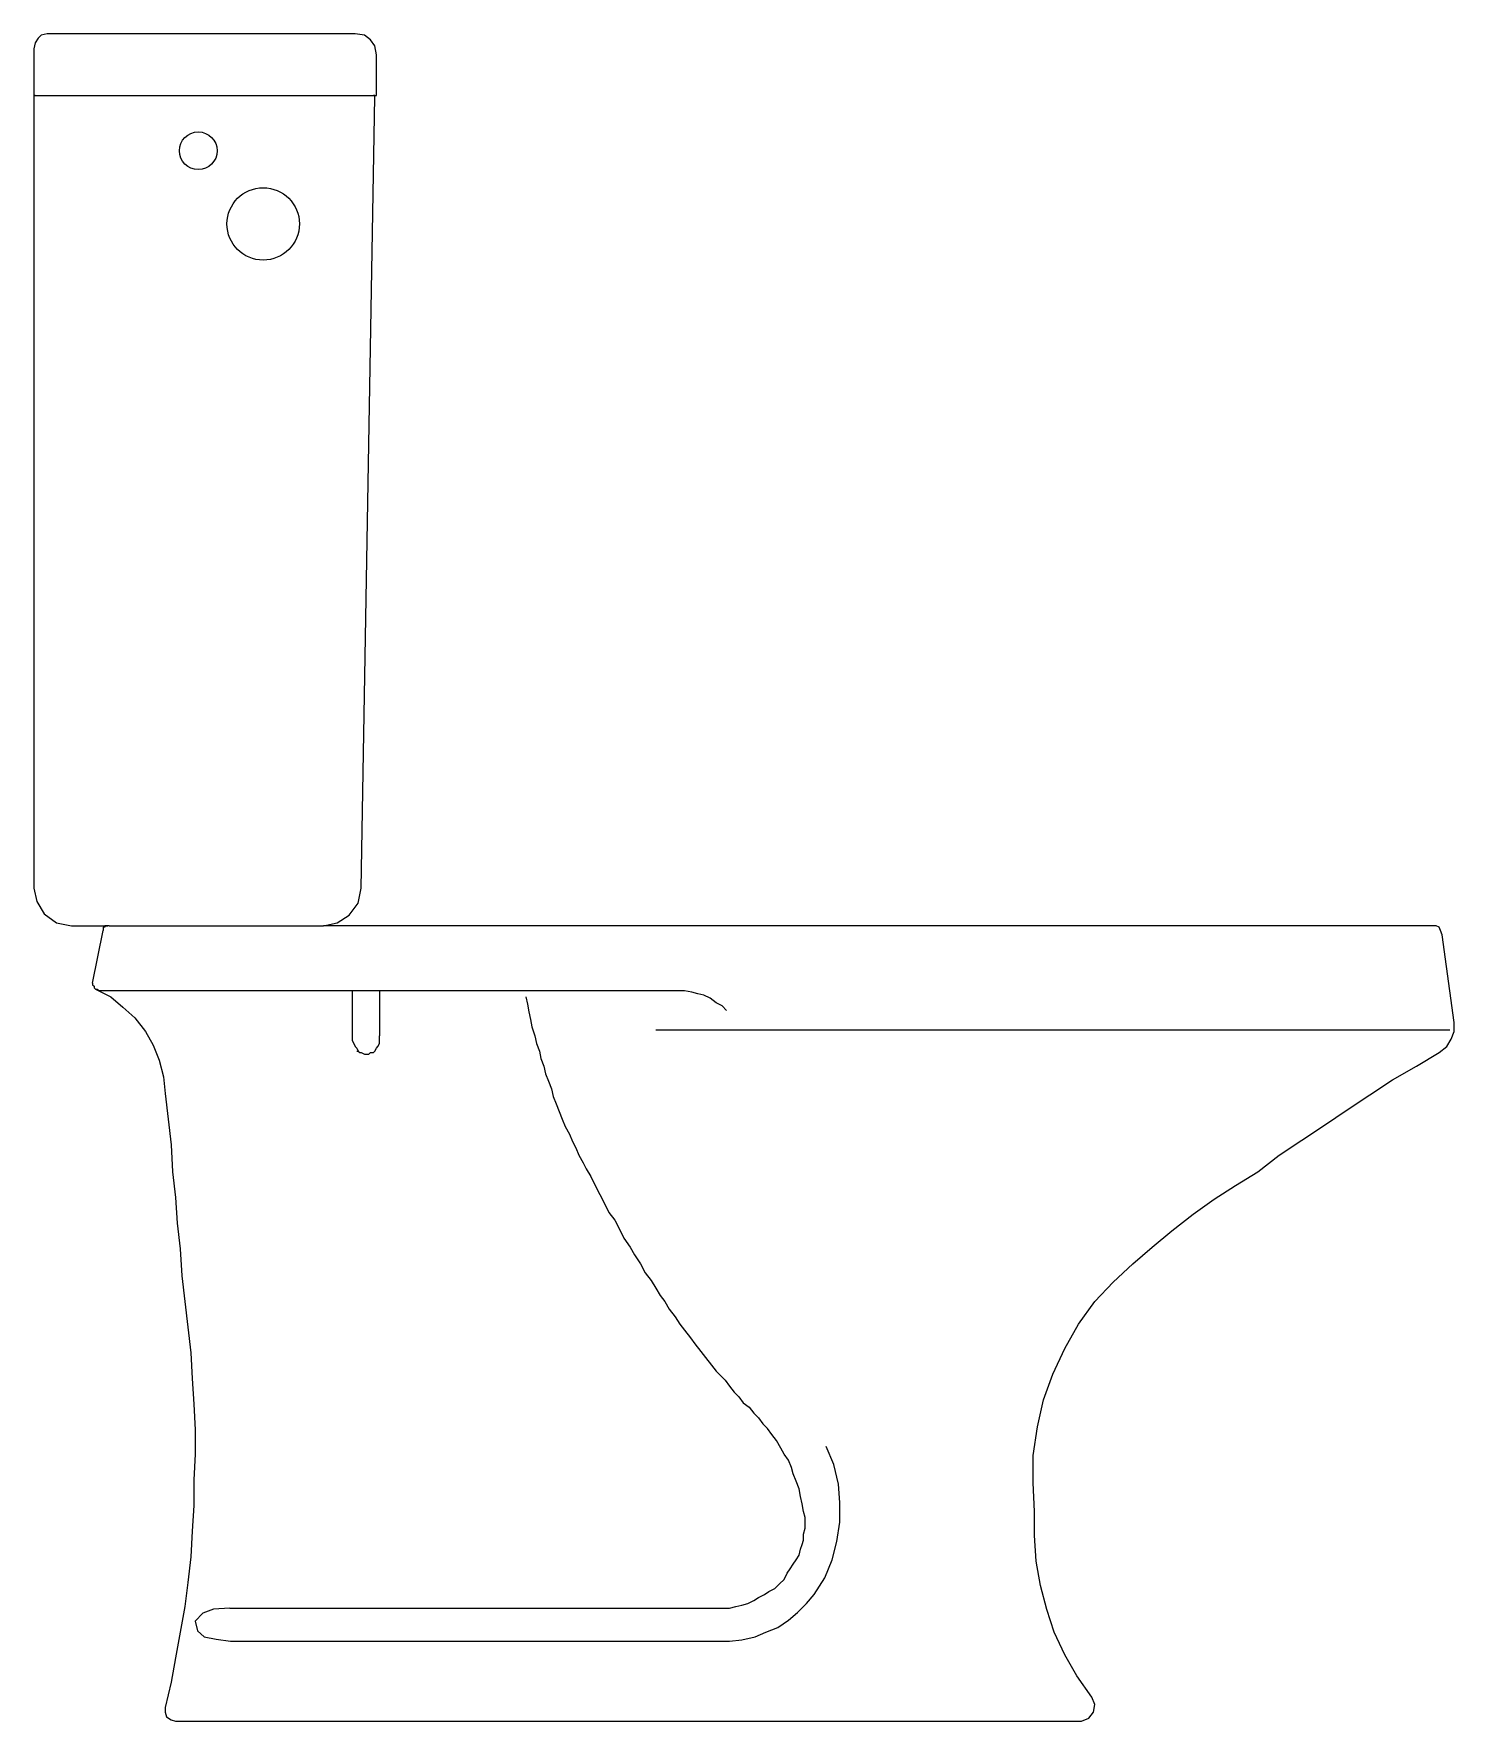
# Model space of a CAD drawing. Extents: x 42.989 to 43.662, y 21.39 to 22.191.
import ezdxf

# ---------------------------------------------------------------- set-up
doc = ezdxf.new("R2010")
doc.units = 0
doc.layers.get('0').update_dxf_attribs({"linetype": 'CONTINUOUS'})

msp = doc.modelspace()

# ---------------------------------------------------------------- linework, layer by layer
at = {"color": 0}
for p, q in [((42.98931, 22.18645), (42.98859, 22.18359)), ((42.99074, 22.1886), (42.98931, 22.18645)), ((42.99217, 22.19003), (42.99074, 22.1886)), ((42.99503, 22.19075), (42.99217, 22.19003)), ((42.99503, 22.19075), (42.99503, 22.19075)), ((43.14106, 22.19075), (42.99503, 22.19075)), ((43.14536, 22.19003), (43.14106, 22.19075)), ((43.14822, 22.18788), (43.14536, 22.19003)), ((43.15037, 22.18502), (43.14822, 22.18788)), ((43.15109, 22.18073), (43.15037, 22.18502)), ((42.98859, 22.18359), (42.98859, 22.16211)), ((43.15109, 22.18073), (43.15109, 22.18073)), ((43.15109, 22.16211), (43.15109, 22.18073)), ((42.98859, 22.16211), (42.98859, 22.1614)), ((42.98859, 22.16211), (42.98859, 22.16211)), ((42.98859, 22.16211), (42.98859, 22.16211)), ((42.98859, 22.1614), (42.98859, 22.16068)), ((42.98859, 22.1614), (42.98859, 22.1614)), ((42.98931, 22.1614), (42.98859, 22.1614)), ((42.98859, 22.1614), (42.98931, 22.1614)), ((42.98859, 22.1614), (42.98859, 22.1614)), ((42.98859, 22.1614), (42.98859, 22.1614)), ((42.98859, 22.16068), (42.98859, 22.15997)), ((42.98859, 22.16068), (42.98859, 22.16068)), ((42.98931, 22.1614), (42.98931, 22.1614)), ((42.98931, 22.1614), (43.14965, 22.1614)), ((43.14393, 21.78559), (43.15037, 22.16068)), ((43.14965, 22.1614), (43.15037, 22.1614)), ((43.14965, 22.1614), (43.14965, 22.1614)), ((43.15037, 22.1614), (43.14965, 22.1614)), ((43.15037, 22.1614), (43.15109, 22.1614)), ((43.15037, 22.1614), (43.15037, 22.1614)), ((43.15037, 22.1614), (43.15037, 22.1614)), ((43.15037, 22.16068), (43.15037, 22.1614)), ((43.15037, 22.16068), (43.15037, 22.16068)), ((43.15037, 22.16068), (43.15037, 22.16068)), ((43.15109, 22.1614), (43.15109, 22.16211)), ((43.15109, 22.1614), (43.15109, 22.1614)), ((43.15109, 22.1614), (43.15109, 22.1614)), ((42.98859, 22.15997), (42.98859, 21.78559)), ((42.98859, 21.78559), (42.99002, 21.77914)), ((42.98859, 21.78559), (42.98859, 21.78559)), ((43.1425, 21.77843), (43.14393, 21.78559)), ((42.99002, 21.77914), (42.9936, 21.77342)), ((43.1382, 21.7727), (43.1425, 21.77843)), ((42.9936, 21.77342), (42.99933, 21.76912)), ((42.99933, 21.76912), (43.00649, 21.76769)), ((43.12603, 21.76769), (43.13247, 21.76912)), ((43.13247, 21.76912), (43.1382, 21.7727)), ((43.00649, 21.76769), (43.02367, 21.76769)), ((43.01651, 21.74049), (43.02152, 21.76554)), ((43.02152, 21.76697), (43.02152, 21.76626)), ((43.02152, 21.76697), (43.02152, 21.76697)), ((43.02224, 21.76697), (43.02152, 21.76697)), ((43.02152, 21.76626), (43.02152, 21.76554)), ((43.02152, 21.76626), (43.02152, 21.76626)), ((43.02152, 21.76626), (43.02152, 21.76626)), ((43.02224, 21.76769), (43.02224, 21.76697)), ((43.02224, 21.76769), (43.02224, 21.76769)), ((43.02295, 21.76769), (43.02224, 21.76769)), ((43.02295, 21.76769), (43.02295, 21.76769)), ((43.02295, 21.76769), (43.02295, 21.76769)), ((43.02367, 21.76769), (43.02295, 21.76769)), ((43.02367, 21.76769), (43.02367, 21.76769)), ((43.02438, 21.76769), (43.02367, 21.76769)), ((43.02438, 21.76769), (43.12603, 21.76769)), ((43.02438, 21.76769), (43.02438, 21.76769)), ((43.12603, 21.76769), (43.12603, 21.76769)), ((43.14321, 21.76769), (43.12603, 21.76769)), ((43.65145, 21.76769), (43.14321, 21.76769)), ((43.6536, 21.76769), (43.65145, 21.76769)), ((43.65503, 21.76697), (43.6536, 21.76769)), ((43.65575, 21.76554), (43.65503, 21.76697)), ((43.65646, 21.7634), (43.65575, 21.76554)), ((43.65646, 21.7634), (43.65646, 21.7634)), ((43.66219, 21.72188), (43.65646, 21.7634)), ((43.01651, 21.74049), (43.01651, 21.73977)), ((43.01651, 21.74049), (43.01651, 21.74049)), ((43.01651, 21.74049), (43.01651, 21.74049)), ((43.01651, 21.73977), (43.01722, 21.73906)), ((43.01651, 21.73977), (43.01651, 21.73977)), ((43.01722, 21.73906), (43.01722, 21.73834)), ((43.01722, 21.73906), (43.01722, 21.73906)), ((43.01722, 21.73834), (43.01794, 21.73763)), ((43.01722, 21.73834), (43.01722, 21.73834)), ((43.01722, 21.73834), (43.01722, 21.73834)), ((43.01794, 21.73763), (43.01866, 21.73763)), ((43.01794, 21.73763), (43.01794, 21.73763)), ((43.01794, 21.73763), (43.0251, 21.73405)), ((43.01794, 21.73763), (43.01794, 21.73763)), ((43.01866, 21.73763), (43.01937, 21.73691)), ((43.01866, 21.73763), (43.01866, 21.73763)), ((43.29425, 21.73691), (43.01937, 21.73691)), ((43.01937, 21.73691), (43.01937, 21.73691)), ((43.13963, 21.73691), (43.13963, 21.71543)), ((43.15252, 21.73691), (43.15252, 21.71543)), ((43.29712, 21.73691), (43.29425, 21.73691)), ((43.30069, 21.73619), (43.29712, 21.73691)), ((43.30356, 21.73548), (43.30069, 21.73619)), ((43.0251, 21.73405), (43.03083, 21.72904)), ((43.03083, 21.72904), (43.03655, 21.72402)), ((43.22195, 21.73405), (43.22195, 21.73405)), ((43.22195, 21.73405), (43.22267, 21.73047)), ((43.22267, 21.73047), (43.22338, 21.72689)), ((43.30642, 21.73476), (43.30356, 21.73548)), ((43.30928, 21.73333), (43.30642, 21.73476)), ((43.31215, 21.73118), (43.30928, 21.73333)), ((43.31501, 21.72975), (43.31215, 21.73118)), ((43.31716, 21.7276), (43.31501, 21.72975)), ((43.03655, 21.72402), (43.04156, 21.71758)), ((43.22338, 21.72689), (43.2241, 21.72331)), ((43.2241, 21.72331), (43.22482, 21.71973)), ((43.31716, 21.7276), (43.31716, 21.7276)), ((43.66219, 21.71758), (43.66219, 21.72188)), ((43.04156, 21.71758), (43.04514, 21.71114)), ((43.13963, 21.71543), (43.13963, 21.71472)), ((43.13963, 21.71543), (43.13963, 21.71543)), ((43.13963, 21.71472), (43.13963, 21.714)), ((43.13963, 21.71472), (43.13963, 21.71472)), ((43.13963, 21.714), (43.13963, 21.71329)), ((43.13963, 21.71329), (43.14035, 21.71186)), ((43.13963, 21.71329), (43.13963, 21.71329)), ((43.15252, 21.71543), (43.15252, 21.71543)), ((43.15252, 21.71543), (43.15252, 21.71543)), ((43.15252, 21.71543), (43.15252, 21.71543)), ((43.15252, 21.71543), (43.15252, 21.71543)), ((43.15252, 21.71543), (43.15252, 21.71543)), ((43.15252, 21.71472), (43.15252, 21.71543)), ((43.15252, 21.71472), (43.15252, 21.71472)), ((43.15252, 21.714), (43.15252, 21.71472)), ((43.15252, 21.71329), (43.15252, 21.714)), ((43.15252, 21.71329), (43.15252, 21.71329)), ((43.15252, 21.71186), (43.15252, 21.71329)), ((43.22482, 21.71973), (43.22625, 21.71543)), ((43.22625, 21.71543), (43.22696, 21.71186)), ((43.28351, 21.7183), (43.66004, 21.7183)), ((43.65861, 21.71042), (43.66076, 21.714)), ((43.66076, 21.714), (43.66219, 21.71758)), ((43.04514, 21.71114), (43.04801, 21.70398)), ((43.14035, 21.71186), (43.14106, 21.71042)), ((43.14106, 21.71042), (43.14178, 21.70971)), ((43.14178, 21.70971), (43.1425, 21.70828)), ((43.14178, 21.70828), (43.1425, 21.70828)), ((43.14178, 21.70828), (43.14178, 21.70828)), ((43.14178, 21.70828), (43.14178, 21.70828)), ((43.14178, 21.70828), (43.14178, 21.70828)), ((43.14178, 21.70828), (43.14178, 21.70828)), ((43.14178, 21.70828), (43.14178, 21.70828)), ((43.14178, 21.70828), (43.14178, 21.70828)), ((43.1425, 21.70828), (43.14321, 21.70756)), ((43.1425, 21.70828), (43.1425, 21.70828)), ((43.1425, 21.70828), (43.1425, 21.70828)), ((43.1425, 21.70828), (43.1425, 21.70828)), ((43.1425, 21.70828), (43.1425, 21.70828)), ((43.1425, 21.70828), (43.1425, 21.70828)), ((43.1425, 21.70828), (43.1425, 21.70828)), ((43.1425, 21.70828), (43.1425, 21.70828)), ((43.1425, 21.70828), (43.1425, 21.70828)), ((43.1425, 21.70828), (43.1425, 21.70828)), ((43.14321, 21.70756), (43.14393, 21.70756)), ((43.14393, 21.70756), (43.14536, 21.70684)), ((43.14536, 21.70684), (43.14607, 21.70684)), ((43.14607, 21.70684), (43.14751, 21.70684)), ((43.14607, 21.70684), (43.14607, 21.70684)), ((43.14751, 21.70684), (43.14822, 21.70756)), ((43.14822, 21.70756), (43.14965, 21.70756)), ((43.14965, 21.70756), (43.15037, 21.70828)), ((43.15037, 21.70828), (43.15109, 21.70971)), ((43.15037, 21.70828), (43.15037, 21.70828)), ((43.15037, 21.70828), (43.15037, 21.70828)), ((43.15037, 21.70828), (43.15037, 21.70828)), ((43.15037, 21.70828), (43.15037, 21.70828)), ((43.15037, 21.70828), (43.15037, 21.70828)), ((43.15037, 21.70828), (43.15037, 21.70828)), ((43.15037, 21.70828), (43.15037, 21.70828)), ((43.15037, 21.70828), (43.15037, 21.70828)), ((43.15037, 21.70828), (43.15037, 21.70828)), ((43.15037, 21.70828), (43.15037, 21.70828)), ((43.15037, 21.70828), (43.15037, 21.70828)), ((43.15037, 21.70828), (43.15037, 21.70828)), ((43.15037, 21.70828), (43.15037, 21.70828)), ((43.15037, 21.70828), (43.15037, 21.70828)), ((43.15037, 21.70828), (43.15037, 21.70828)), ((43.15037, 21.70828), (43.15037, 21.70828)), ((43.15109, 21.70971), (43.1518, 21.71042)), ((43.1518, 21.71042), (43.15252, 21.71186)), ((43.22696, 21.71186), (43.2284, 21.70828)), ((43.2284, 21.70828), (43.22911, 21.7047)), ((43.22911, 21.7047), (43.23054, 21.70112)), ((43.22911, 21.7047), (43.22911, 21.7047)), ((43.64429, 21.70112), (43.65503, 21.70756)), ((43.65503, 21.70756), (43.65861, 21.71042)), ((43.65503, 21.70756), (43.65503, 21.70756)), ((43.04801, 21.70398), (43.05015, 21.69611)), ((43.23054, 21.70112), (43.23126, 21.69754)), ((43.23126, 21.69754), (43.23269, 21.69396)), ((43.63284, 21.69468), (43.64429, 21.70112)), ((43.05015, 21.69611), (43.05087, 21.68823)), ((43.05087, 21.68823), (43.0523, 21.67606)), ((43.05087, 21.68823), (43.05087, 21.68823)), ((43.23269, 21.69396), (43.23412, 21.69038)), ((43.23412, 21.69038), (43.23484, 21.6868)), ((43.6221, 21.68752), (43.63284, 21.69468)), ((43.23484, 21.6868), (43.23627, 21.68322)), ((43.23627, 21.68322), (43.2377, 21.67964)), ((43.60063, 21.6732), (43.61137, 21.68036)), ((43.61137, 21.68036), (43.6221, 21.68752)), ((43.0523, 21.67606), (43.05373, 21.66389)), ((43.2377, 21.67964), (43.23913, 21.67606)), ((43.23913, 21.67606), (43.24056, 21.67248)), ((43.23913, 21.67606), (43.23913, 21.67606)), ((43.24056, 21.67248), (43.24271, 21.66891)), ((43.58989, 21.66604), (43.60063, 21.6732)), ((43.24271, 21.66891), (43.24414, 21.66533)), ((43.24414, 21.66533), (43.24558, 21.66246)), ((43.57915, 21.65888), (43.58989, 21.66604)), ((43.05373, 21.66389), (43.05445, 21.65101)), ((43.24558, 21.66246), (43.24701, 21.65888)), ((43.24701, 21.65888), (43.24915, 21.6553)), ((43.56913, 21.65101), (43.57915, 21.65888)), ((43.05445, 21.65101), (43.05588, 21.63884)), ((43.24915, 21.6553), (43.25059, 21.65244)), ((43.25059, 21.65244), (43.25273, 21.64886)), ((43.25273, 21.64886), (43.25273, 21.64886)), ((43.25273, 21.64886), (43.25488, 21.64457)), ((43.55839, 21.64457), (43.56913, 21.65101)), ((43.56913, 21.65101), (43.56913, 21.65101)), ((43.25488, 21.64457), (43.25703, 21.64027)), ((43.25703, 21.64027), (43.25918, 21.63598)), ((43.54837, 21.63812), (43.55839, 21.64457)), ((43.05588, 21.63884), (43.0566, 21.62667)), ((43.25918, 21.63598), (43.26132, 21.63168)), ((43.53835, 21.63097), (43.54837, 21.63812)), ((43.0566, 21.62667), (43.05803, 21.6145)), ((43.26132, 21.63168), (43.26419, 21.6281)), ((43.26132, 21.63168), (43.26132, 21.63168)), ((43.26419, 21.6281), (43.26633, 21.62381)), ((43.52833, 21.62309), (43.53835, 21.63097)), ((43.26633, 21.62381), (43.26848, 21.61951)), ((43.26848, 21.61951), (43.27135, 21.61522)), ((43.51902, 21.61522), (43.52833, 21.62309)), ((43.05803, 21.6145), (43.05874, 21.60162)), ((43.27135, 21.61522), (43.27349, 21.61164)), ((43.27135, 21.61522), (43.27135, 21.61522)), ((43.27349, 21.61164), (43.27636, 21.60734)), ((43.50972, 21.60734), (43.51902, 21.61522)), ((43.05874, 21.60162), (43.06017, 21.58945)), ((43.27636, 21.60734), (43.2785, 21.60305)), ((43.2785, 21.60305), (43.28137, 21.59947)), ((43.50041, 21.59875), (43.50972, 21.60734)), ((43.28137, 21.59947), (43.28351, 21.59589)), ((43.28137, 21.59947), (43.28137, 21.59947)), ((43.28351, 21.59589), (43.28566, 21.59231)), ((43.28566, 21.59231), (43.28781, 21.58945)), ((43.49182, 21.58945), (43.50041, 21.59875)), ((43.06017, 21.58945), (43.06161, 21.57728)), ((43.06017, 21.58945), (43.06017, 21.58945)), ((43.28781, 21.58945), (43.28996, 21.58587)), ((43.28996, 21.58587), (43.29282, 21.58229)), ((43.28996, 21.58587), (43.28996, 21.58587)), ((43.48395, 21.57871), (43.49182, 21.58945)), ((43.49182, 21.58945), (43.49182, 21.58945)), ((43.06161, 21.57728), (43.06304, 21.56511)), ((43.29282, 21.58229), (43.29497, 21.57871)), ((43.29497, 21.57871), (43.29712, 21.57585)), ((43.47751, 21.56726), (43.48395, 21.57871)), ((43.29712, 21.57585), (43.29998, 21.57227)), ((43.29998, 21.57227), (43.30213, 21.5694)), ((43.29998, 21.57227), (43.29998, 21.57227)), ((43.30213, 21.5694), (43.30499, 21.56583)), ((43.06304, 21.56511), (43.06375, 21.55294)), ((43.30499, 21.56583), (43.30714, 21.56296)), ((43.30714, 21.56296), (43.31, 21.55938)), ((43.47178, 21.55509), (43.47751, 21.56726)), ((43.06375, 21.55294), (43.06447, 21.54077)), ((43.31, 21.55938), (43.31215, 21.55652)), ((43.31, 21.55938), (43.31, 21.55938)), ((43.31215, 21.55652), (43.3143, 21.55437)), ((43.3143, 21.55437), (43.31644, 21.55222)), ((43.31644, 21.55222), (43.31859, 21.54936)), ((43.46748, 21.54292), (43.47178, 21.55509)), ((43.31859, 21.54936), (43.32074, 21.5465)), ((43.31859, 21.54936), (43.31859, 21.54936)), ((43.32074, 21.5465), (43.32289, 21.54435)), ((43.32289, 21.54435), (43.32503, 21.54149)), ((43.06447, 21.54077), (43.06519, 21.5286)), ((43.32503, 21.54149), (43.3279, 21.53934)), ((43.3279, 21.53934), (43.33004, 21.53648)), ((43.3279, 21.53934), (43.3279, 21.53934)), ((43.33004, 21.53648), (43.33219, 21.53433)), ((43.46462, 21.53003), (43.46748, 21.54292)), ((43.06519, 21.5286), (43.06519, 21.51715)), ((43.33219, 21.53433), (43.33434, 21.53147)), ((43.33434, 21.53147), (43.33649, 21.52932)), ((43.33863, 21.52645), (43.33649, 21.52932)), ((43.46247, 21.51643), (43.46462, 21.53003)), ((43.34078, 21.52359), (43.33863, 21.52645)), ((43.34293, 21.52001), (43.34078, 21.52359)), ((43.36798, 21.51214), (43.3644, 21.52073)), ((43.06519, 21.51715), (43.06447, 21.50498)), ((43.34436, 21.51715), (43.34293, 21.52001)), ((43.34436, 21.51715), (43.34436, 21.51715)), ((43.34651, 21.51429), (43.34436, 21.51715)), ((43.34794, 21.51071), (43.34651, 21.51429)), ((43.37013, 21.50283), (43.36798, 21.51214)), ((43.46247, 21.50355), (43.46247, 21.51643)), ((43.06447, 21.50498), (43.06447, 21.49281)), ((43.34866, 21.50784), (43.34794, 21.51071)), ((43.35009, 21.50426), (43.34866, 21.50784)), ((43.35009, 21.50426), (43.35009, 21.50426)), ((43.35152, 21.50068), (43.35009, 21.50426)), ((43.35223, 21.49711), (43.35152, 21.50068)), ((43.35295, 21.49353), (43.35223, 21.49711)), ((43.37085, 21.49424), (43.37013, 21.50283)), ((43.46319, 21.48995), (43.46247, 21.50355)), ((43.06447, 21.49281), (43.06375, 21.48064)), ((43.35367, 21.48995), (43.35295, 21.49353)), ((43.35438, 21.48708), (43.35367, 21.48995)), ((43.35367, 21.48995), (43.35367, 21.48995)), ((43.37085, 21.48494), (43.37085, 21.49424)), ((43.46319, 21.48995), (43.46319, 21.48995)), ((43.46319, 21.47849), (43.46319, 21.48995)), ((43.06375, 21.48064), (43.06304, 21.46847)), ((43.35367, 21.47921), (43.35438, 21.48207)), ((43.35438, 21.48494), (43.35438, 21.48708)), ((43.35438, 21.48207), (43.35438, 21.48494)), ((43.36941, 21.47563), (43.37085, 21.48494)), ((43.35223, 21.47205), (43.35295, 21.4742)), ((43.35295, 21.4742), (43.35367, 21.47635)), ((43.35367, 21.47921), (43.35367, 21.47921)), ((43.35367, 21.47635), (43.35367, 21.47921)), ((43.36727, 21.46704), (43.36941, 21.47563)), ((43.4639, 21.46632), (43.46319, 21.47849)), ((43.06304, 21.46847), (43.06161, 21.4563)), ((43.34722, 21.46275), (43.34866, 21.46489)), ((43.34866, 21.46489), (43.35009, 21.46704)), ((43.35009, 21.46704), (43.35152, 21.46919)), ((43.35152, 21.46919), (43.35223, 21.47205)), ((43.35152, 21.46919), (43.35152, 21.46919)), ((43.36369, 21.45845), (43.36727, 21.46704)), ((43.46605, 21.45487), (43.4639, 21.46632)), ((43.06161, 21.4563), (43.06017, 21.44485)), ((43.34221, 21.45559), (43.34436, 21.45773)), ((43.34436, 21.45773), (43.34579, 21.4606)), ((43.34579, 21.4606), (43.34722, 21.46275)), ((43.34579, 21.4606), (43.34579, 21.4606)), ((43.35868, 21.45058), (43.36369, 21.45845)), ((43.33004, 21.44771), (43.33219, 21.44914)), ((43.33219, 21.44914), (43.33505, 21.45058)), ((43.33505, 21.45058), (43.3372, 21.45201)), ((43.3372, 21.45201), (43.34007, 21.45344)), ((43.3372, 21.45201), (43.3372, 21.45201)), ((43.34007, 21.45344), (43.34221, 21.45559)), ((43.3551, 21.44628), (43.35868, 21.45058)), ((43.35868, 21.45058), (43.35868, 21.45058)), ((43.46892, 21.44342), (43.46605, 21.45487)), ((43.06017, 21.44485), (43.05803, 21.43268)), ((43.06875, 21.44167), (43.06519, 21.4379)), ((43.07378, 21.44355), (43.06875, 21.44167)), ((43.08165, 21.44413), (43.07378, 21.44355)), ((43.08165, 21.44413), (43.08165, 21.44413)), ((43.08165, 21.44413), (43.31573, 21.44413)), ((43.31573, 21.44413), (43.31859, 21.44413)), ((43.31573, 21.44413), (43.31573, 21.44413)), ((43.31859, 21.44413), (43.32145, 21.44485)), ((43.32145, 21.44485), (43.32432, 21.44557)), ((43.32432, 21.44557), (43.32718, 21.44628)), ((43.32718, 21.44628), (43.33004, 21.44771)), ((43.32718, 21.44628), (43.32718, 21.44628)), ((43.34651, 21.43841), (43.3508, 21.44199)), ((43.3508, 21.44199), (43.3551, 21.44628)), ((43.47249, 21.43268), (43.46892, 21.44342)), ((43.05803, 21.43268), (43.05588, 21.42051)), ((43.06519, 21.4379), (43.06623, 21.43329)), ((43.06623, 21.43329), (43.06938, 21.43056)), ((43.33076, 21.43053), (43.33577, 21.43268)), ((43.33577, 21.43268), (43.3415, 21.43483)), ((43.3415, 21.43483), (43.34651, 21.43841)), ((43.47751, 21.42194), (43.47249, 21.43268)), ((43.06938, 21.43056), (43.07504, 21.42931)), ((43.07504, 21.42931), (43.08196, 21.42839)), ((43.08196, 21.42839), (43.31859, 21.42839)), ((43.31859, 21.42839), (43.32432, 21.4291)), ((43.31859, 21.42839), (43.31859, 21.42839)), ((43.32432, 21.4291), (43.33076, 21.43053)), ((43.05588, 21.42051), (43.05373, 21.40906)), ((43.48323, 21.41192), (43.47751, 21.42194)), ((43.05373, 21.40906), (43.05087, 21.39689)), ((43.49039, 21.4019), (43.48323, 21.41192)), ((43.49039, 21.4019), (43.49039, 21.4019)), ((43.49182, 21.39832), (43.49039, 21.4019)), ((43.05087, 21.39689), (43.05087, 21.39474)), ((43.05087, 21.39689), (43.05087, 21.39689)), ((43.05087, 21.39474), (43.05158, 21.39259)), ((43.05158, 21.39259), (43.05373, 21.39116)), ((43.48896, 21.39188), (43.49111, 21.39474)), ((43.49111, 21.39474), (43.49182, 21.39832)), ((43.05373, 21.39116), (43.05588, 21.39045)), ((43.05588, 21.39045), (43.48538, 21.39045)), ((43.48538, 21.39045), (43.48896, 21.39188)), ((43.48538, 21.39045), (43.48538, 21.39045))]:
    msp.add_line(p, q, dxfattribs=at)
for centre, radius in [((43.06662, 22.13527), 0.00895), ((43.0974, 22.10055), 0.01718)]:
    msp.add_circle(centre, radius, dxfattribs=at)

doc.saveas('drawing.dxf')
